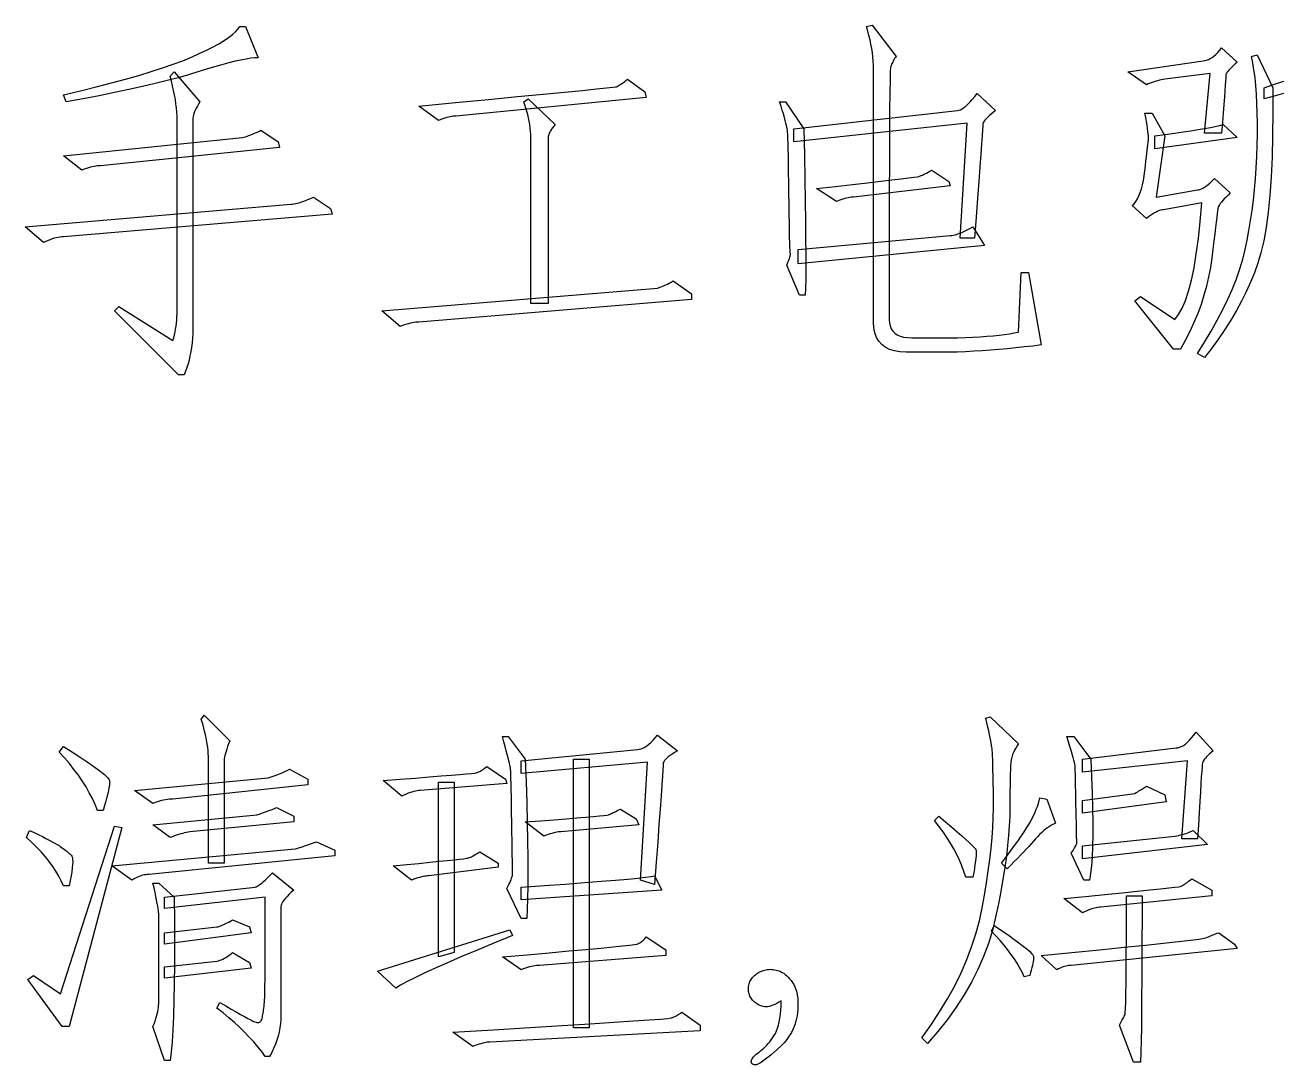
# Model space of a CAD drawing. Extents: x 0 to 420, y 0 to 297.
# Drawn here: x 42.51 to 58.03, y 50.83 to 63.68 of the extents above; entities that cross this region are included whole.
import ezdxf

# ---------------------------------------------------------------- set-up
doc = ezdxf.new("R2010")
doc.units = 0

msp = doc.modelspace()

# ---------------------------------------------------------------- linework, layer by layer
at = {"color": 7, "lineweight": 25}
for points in [[(44.565, 63.289), (44.663, 63.333), (44.752, 63.375), (44.833, 63.416), (44.905, 63.455), (44.969, 63.494), (45.025, 63.531), (45.072, 63.567), (45.111, 63.602), (45.141, 63.635), (45.163, 63.667), (45.233, 63.667), (45.391, 63.281), (45.349, 63.279), (45.3, 63.274), (45.243, 63.265), (45.179, 63.252), (45.108, 63.237), (45.03, 63.217), (44.944, 63.194), (44.851, 63.168), (44.751, 63.138), (44.644, 63.105), (44.528, 63.069), (44.402, 63.034), (44.265, 62.998), (44.118, 62.961), (43.961, 62.925), (43.793, 62.888), (43.615, 62.85), (43.426, 62.812), (43.227, 62.774), (43.018, 62.736), (42.983, 62.824), (43.192, 62.872), (43.389, 62.921), (43.576, 62.969), (43.751, 63.016), (43.915, 63.063), (44.067, 63.109), (44.209, 63.155), (44.339, 63.2), (44.458, 63.245)], [(53.284, 63.298), (53.274, 63.284), (53.264, 63.27), (53.255, 63.256), (53.247, 63.242), (53.24, 63.228), (53.233, 63.214), (53.227, 63.2), (53.222, 63.186), (53.217, 63.172), (53.214, 63.158), (53.21, 63.114), (53.207, 63.011), (53.205, 62.848), (53.202, 62.626), (53.2, 62.345), (53.199, 62.004), (53.198, 61.603), (53.197, 61.144), (53.196, 60.625), (53.196, 60.046), (53.199, 60.003), (53.207, 59.964), (53.221, 59.93), (53.241, 59.9), (53.266, 59.875), (53.297, 59.854), (53.334, 59.838), (53.376, 59.827), (53.424, 59.82), (53.477, 59.818), (54.04, 59.818), (54.139, 59.822), (54.233, 59.826), (54.322, 59.831), (54.405, 59.837), (54.484, 59.844), (54.557, 59.851), (54.624, 59.86), (54.687, 59.868), (54.744, 59.878), (54.796, 59.888), (54.831, 60.626), (54.919, 60.626), (55.077, 59.73), (54.972, 59.716), (54.867, 59.704), (54.762, 59.692), (54.658, 59.682), (54.554, 59.673), (54.45, 59.664), (54.347, 59.657), (54.244, 59.651), (54.142, 59.646), (54.04, 59.642), (53.407, 59.642), (53.33, 59.646), (53.261, 59.657), (53.201, 59.675), (53.148, 59.701), (53.104, 59.734), (53.067, 59.775), (53.039, 59.823), (53.019, 59.878), (53.007, 59.941), (53.003, 60.011), (53.003, 63.14), (53.002, 63.19), (52.999, 63.24), (52.995, 63.291), (52.989, 63.342), (52.981, 63.395), (52.971, 63.448), (52.96, 63.502), (52.946, 63.556), (52.931, 63.611), (52.915, 63.667), (52.985, 63.685)], [(57.503, 63.228), (57.476, 63.204), (57.452, 63.182), (57.431, 63.162), (57.413, 63.143), (57.397, 63.127), (57.384, 63.112), (57.375, 63.099), (57.368, 63.087), (57.363, 63.078), (57.362, 63.07), (57.361, 63.056), (57.36, 63.03), (57.357, 62.99), (57.354, 62.937), (57.349, 62.872), (57.343, 62.793), (57.336, 62.702), (57.328, 62.597), (57.319, 62.48), (57.309, 62.349), (57.098, 62.349), (57.169, 63.087), (56.606, 63.017), (56.585, 63.013), (56.563, 63.008), (56.541, 63.003), (56.519, 62.997), (56.496, 62.991), (56.473, 62.983), (56.45, 62.975), (56.426, 62.966), (56.402, 62.957), (56.378, 62.947), (56.149, 63.105), (57.081, 63.245), (57.102, 63.247), (57.124, 63.252), (57.146, 63.26), (57.168, 63.271), (57.191, 63.285), (57.214, 63.302), (57.237, 63.323), (57.261, 63.347), (57.285, 63.374), (57.309, 63.404)], [(57.098, 59.572), (57.01, 59.624), (57.099, 59.764), (57.18, 59.901), (57.255, 60.035), (57.324, 60.167), (57.386, 60.297), (57.442, 60.424), (57.491, 60.548), (57.534, 60.671), (57.57, 60.79), (57.599, 60.908), (57.625, 61.025), (57.647, 61.145), (57.668, 61.267), (57.686, 61.393), (57.703, 61.521), (57.716, 61.651), (57.728, 61.784), (57.737, 61.92), (57.744, 62.058), (57.749, 62.2), (57.751, 62.339), (57.752, 62.471), (57.75, 62.597), (57.746, 62.717), (57.74, 62.83), (57.732, 62.937), (57.722, 63.037), (57.709, 63.13), (57.695, 63.218), (57.678, 63.298), (57.749, 63.316), (57.942, 62.911), (57.943, 62.605), (57.94, 62.318), (57.933, 62.052), (57.921, 61.805), (57.905, 61.578), (57.884, 61.371), (57.859, 61.183), (57.83, 61.016), (57.796, 60.868), (57.757, 60.741), (57.715, 60.623), (57.666, 60.505), (57.613, 60.388), (57.555, 60.271), (57.492, 60.154), (57.423, 60.037), (57.35, 59.92), (57.271, 59.804), (57.187, 59.688)], [(44.337, 59.783), (44.347, 59.818), (44.356, 59.854), (44.363, 59.89), (44.37, 59.926), (44.376, 59.963), (44.381, 60), (44.385, 60.037), (44.387, 60.075), (44.389, 60.113), (44.389, 60.152), (44.389, 62.507), (44.388, 62.557), (44.386, 62.608), (44.381, 62.66), (44.375, 62.712), (44.367, 62.766), (44.358, 62.821), (44.346, 62.878), (44.333, 62.935), (44.318, 62.993), (44.301, 63.052), (44.354, 63.105), (44.671, 62.736), (44.654, 62.708), (44.639, 62.682), (44.626, 62.658), (44.614, 62.634), (44.605, 62.613), (44.597, 62.592), (44.591, 62.573), (44.586, 62.556), (44.584, 62.539), (44.583, 62.525), (44.583, 62.486), (44.583, 62.396), (44.583, 62.256), (44.583, 62.066), (44.583, 61.826), (44.583, 61.535), (44.583, 61.195), (44.583, 60.803), (44.583, 60.362), (44.583, 59.87), (44.578, 59.812), (44.573, 59.754), (44.566, 59.699), (44.557, 59.645), (44.548, 59.594), (44.536, 59.543), (44.524, 59.495), (44.51, 59.449), (44.494, 59.404), (44.477, 59.361), (44.407, 59.361), (43.616, 60.152), (43.669, 60.204)], [(47.378, 62.683), (47.832, 62.726), (48.24, 62.766), (48.601, 62.8), (48.915, 62.831), (49.182, 62.856), (49.402, 62.878), (49.575, 62.895), (49.701, 62.908), (49.78, 62.916), (49.812, 62.92), (49.822, 62.923), (49.832, 62.927), (49.844, 62.933), (49.857, 62.94), (49.871, 62.949), (49.887, 62.959), (49.904, 62.971), (49.922, 62.985), (49.941, 63), (49.962, 63.017), (50.173, 62.859), (50.19, 62.788), (47.835, 62.56), (47.82, 62.559), (47.804, 62.558), (47.786, 62.555), (47.767, 62.551), (47.747, 62.547), (47.725, 62.541), (47.702, 62.534), (47.677, 62.526), (47.651, 62.517), (47.624, 62.507)], [(48.766, 60.24), (48.766, 62.331), (48.762, 62.373), (48.757, 62.415), (48.751, 62.456), (48.744, 62.497), (48.736, 62.538), (48.726, 62.578), (48.716, 62.618), (48.704, 62.658), (48.692, 62.697), (48.678, 62.736), (48.731, 62.771), (49.065, 62.454), (49.048, 62.434), (49.033, 62.414), (49.02, 62.396), (49.009, 62.378), (48.999, 62.362), (48.991, 62.347), (48.985, 62.333), (48.981, 62.319), (48.978, 62.307), (48.977, 62.296), (48.977, 62.266), (48.977, 62.197), (48.977, 62.089), (48.977, 61.942), (48.977, 61.756), (48.977, 61.53), (48.977, 61.266), (48.977, 60.963), (48.977, 60.621), (48.977, 60.24)], [(52.141, 62.402), (52.148, 62.077), (52.153, 61.779), (52.158, 61.508), (52.161, 61.263), (52.163, 61.044), (52.164, 60.851), (52.165, 60.685), (52.164, 60.545), (52.162, 60.432), (52.159, 60.345), (52.089, 60.345), (51.93, 60.714), (51.94, 60.738), (51.949, 60.76), (51.956, 60.779), (51.963, 60.797), (51.968, 60.813), (51.971, 60.827), (51.974, 60.839), (51.975, 60.849), (51.975, 60.857), (51.974, 60.864), (51.973, 60.876), (51.971, 60.902), (51.969, 60.941), (51.967, 60.994), (51.965, 61.061), (51.964, 61.142), (51.962, 61.236), (51.96, 61.345), (51.958, 61.466), (51.957, 61.602), (51.955, 61.738), (51.953, 61.861), (51.951, 61.971), (51.95, 62.069), (51.948, 62.153), (51.946, 62.225), (51.944, 62.284), (51.943, 62.33), (51.941, 62.364), (51.939, 62.384), (51.937, 62.4), (51.932, 62.421), (51.927, 62.445), (51.919, 62.474), (51.911, 62.507), (51.9, 62.544), (51.888, 62.586), (51.874, 62.632), (51.859, 62.682), (51.842, 62.736), (51.913, 62.736)], [(54.514, 62.63), (54.484, 62.606), (54.457, 62.584), (54.434, 62.563), (54.413, 62.544), (54.396, 62.527), (54.381, 62.511), (54.37, 62.497), (54.362, 62.484), (54.358, 62.473), (54.356, 62.463), (54.355, 62.441), (54.352, 62.393), (54.347, 62.317), (54.339, 62.216), (54.33, 62.087), (54.318, 61.933), (54.304, 61.751), (54.289, 61.543), (54.271, 61.309), (54.251, 61.048), (54.075, 61.048), (54.163, 62.472), (52.018, 62.243), (52.018, 62.402), (54.04, 62.63), (54.058, 62.632), (54.078, 62.639), (54.099, 62.649), (54.121, 62.664), (54.145, 62.683), (54.17, 62.706), (54.197, 62.734), (54.225, 62.765), (54.255, 62.801), (54.286, 62.841)], [(56.378, 61.294), (56.202, 61.452), (56.226, 61.476), (56.248, 61.503), (56.268, 61.536), (56.286, 61.572), (56.303, 61.613), (56.318, 61.658), (56.331, 61.708), (56.342, 61.762), (56.352, 61.82), (56.36, 61.883), (56.367, 61.945), (56.373, 62.002), (56.379, 62.054), (56.384, 62.1), (56.389, 62.14), (56.393, 62.175), (56.396, 62.205), (56.399, 62.229), (56.402, 62.248), (56.404, 62.261), (56.405, 62.274), (56.405, 62.291), (56.404, 62.313), (56.401, 62.34), (56.397, 62.371), (56.392, 62.407), (56.386, 62.447), (56.379, 62.492), (56.37, 62.541), (56.36, 62.595), (56.448, 62.595), (56.606, 62.314), (56.501, 61.558), (57.01, 61.646), (57.025, 61.647), (57.041, 61.651), (57.059, 61.658), (57.078, 61.668), (57.098, 61.681), (57.12, 61.696), (57.143, 61.715), (57.168, 61.736), (57.194, 61.76), (57.221, 61.786), (57.415, 61.611), (57.388, 61.583), (57.364, 61.558), (57.342, 61.535), (57.323, 61.514), (57.307, 61.494), (57.293, 61.477), (57.282, 61.461), (57.274, 61.448), (57.268, 61.436), (57.265, 61.426), (57.263, 61.412), (57.259, 61.387), (57.254, 61.351), (57.248, 61.305), (57.241, 61.248), (57.233, 61.18), (57.223, 61.102), (57.212, 61.013), (57.2, 60.913), (57.186, 60.802), (57.17, 60.686), (57.148, 60.571), (57.122, 60.457), (57.091, 60.344), (57.054, 60.231), (57.013, 60.119), (56.967, 60.007), (56.916, 59.896), (56.86, 59.786), (56.799, 59.677), (56.712, 59.677), (56.237, 60.275), (56.307, 60.327), (56.729, 60.046), (56.777, 60.105), (56.821, 60.183), (56.863, 60.279), (56.901, 60.395), (56.936, 60.53), (56.968, 60.683), (56.996, 60.856), (57.022, 61.047), (57.044, 61.258), (57.063, 61.488), (56.589, 61.4), (56.574, 61.399), (56.558, 61.395), (56.54, 61.39), (56.521, 61.383), (56.501, 61.373), (56.479, 61.362), (56.456, 61.348), (56.431, 61.332), (56.405, 61.314)], [(56.483, 62.314), (56.609, 62.331), (56.725, 62.348), (56.832, 62.363), (56.93, 62.378), (57.019, 62.393), (57.099, 62.407), (57.17, 62.42), (57.231, 62.432), (57.284, 62.444), (57.327, 62.454), (57.503, 62.296), (56.483, 62.156)], [(45.637, 62.243), (45.655, 62.173), (43.44, 61.945), (43.422, 61.944), (43.403, 61.943), (43.383, 61.94), (43.361, 61.936), (43.339, 61.931), (43.316, 61.926), (43.291, 61.919), (43.266, 61.911), (43.239, 61.902), (43.212, 61.892), (42.983, 62.068), (45.198, 62.296), (45.216, 62.3), (45.235, 62.305), (45.255, 62.311), (45.277, 62.319), (45.299, 62.327), (45.322, 62.336), (45.347, 62.347), (45.372, 62.358), (45.399, 62.371), (45.426, 62.384)], [(53.934, 61.751), (53.952, 61.699), (52.757, 61.558), (52.742, 61.557), (52.726, 61.556), (52.708, 61.553), (52.689, 61.549), (52.669, 61.545), (52.647, 61.539), (52.624, 61.532), (52.599, 61.524), (52.573, 61.515), (52.546, 61.505), (52.299, 61.663), (52.534, 61.69), (52.744, 61.714), (52.93, 61.736), (53.093, 61.755), (53.231, 61.771), (53.346, 61.785), (53.436, 61.796), (53.503, 61.804), (53.546, 61.81), (53.565, 61.813), (53.573, 61.815), (53.583, 61.819), (53.594, 61.824), (53.607, 61.83), (53.622, 61.837), (53.639, 61.845), (53.657, 61.855), (53.678, 61.866), (53.7, 61.878), (53.723, 61.892)], [(42.508, 61.189), (45.796, 61.47), (45.814, 61.471), (45.835, 61.474), (45.858, 61.478), (45.883, 61.484), (45.91, 61.492), (45.939, 61.502), (45.97, 61.513), (46.004, 61.526), (46.039, 61.541), (46.077, 61.558), (46.288, 61.417), (46.305, 61.347), (42.983, 61.066), (42.962, 61.065), (42.939, 61.063), (42.917, 61.059), (42.893, 61.054), (42.869, 61.048), (42.844, 61.04), (42.818, 61.031), (42.792, 61.021), (42.765, 61.009), (42.737, 60.995)], [(52.071, 60.908), (53.952, 61.083), (53.97, 61.084), (53.991, 61.088), (54.014, 61.093), (54.039, 61.1), (54.066, 61.11), (54.095, 61.121), (54.127, 61.135), (54.16, 61.151), (54.195, 61.169), (54.233, 61.189), (54.374, 60.96), (52.071, 60.732)], [(50.753, 60.292), (47.378, 60.011), (47.359, 60.011), (47.34, 60.009), (47.32, 60.006), (47.299, 60.003), (47.277, 59.998), (47.253, 59.992), (47.229, 59.985), (47.203, 59.977), (47.177, 59.968), (47.149, 59.958), (46.921, 60.152), (50.331, 60.433), (50.345, 60.437), (50.361, 60.442), (50.378, 60.448), (50.395, 60.455), (50.414, 60.464), (50.434, 60.473), (50.455, 60.483), (50.477, 60.495), (50.5, 60.507), (50.524, 60.521), (50.753, 60.363)], [(44.969, 53.322), (44.776, 53.322), (44.776, 54.64), (44.775, 54.676), (44.773, 54.714), (44.768, 54.755), (44.762, 54.797), (44.754, 54.842), (44.744, 54.889), (44.733, 54.938), (44.72, 54.989), (44.705, 55.042), (44.688, 55.097), (44.723, 55.15), (45.04, 54.833), (45.026, 54.796), (45.014, 54.762), (45.004, 54.73), (44.995, 54.701), (44.987, 54.675), (44.981, 54.652), (44.976, 54.632), (44.972, 54.614), (44.97, 54.599), (44.969, 54.587), (44.969, 54.565), (44.969, 54.52), (44.969, 54.451), (44.969, 54.359), (44.969, 54.244), (44.969, 54.106), (44.969, 53.945), (44.969, 53.76), (44.969, 53.553)], [(54.347, 52.768), (54.376, 52.925), (54.401, 53.078), (54.423, 53.225), (54.442, 53.367), (54.457, 53.504), (54.47, 53.636), (54.479, 53.763), (54.485, 53.884), (54.488, 54.001), (54.488, 54.113), (54.486, 54.217), (54.484, 54.312), (54.483, 54.398), (54.481, 54.474), (54.479, 54.541), (54.477, 54.599), (54.476, 54.647), (54.474, 54.686), (54.472, 54.716), (54.47, 54.737), (54.468, 54.755), (54.464, 54.777), (54.46, 54.804), (54.453, 54.835), (54.446, 54.871), (54.438, 54.911), (54.428, 54.955), (54.417, 55.004), (54.405, 55.057), (54.391, 55.115), (54.444, 55.132), (54.796, 54.798), (54.782, 54.777), (54.77, 54.757), (54.758, 54.737), (54.748, 54.718), (54.738, 54.699), (54.73, 54.681), (54.723, 54.663), (54.717, 54.646), (54.712, 54.63), (54.708, 54.614), (54.704, 54.593), (54.701, 54.564), (54.699, 54.526), (54.696, 54.479), (54.694, 54.422), (54.693, 54.357), (54.692, 54.283), (54.691, 54.2), (54.69, 54.108), (54.69, 54.007), (54.688, 53.899), (54.683, 53.784), (54.674, 53.664), (54.662, 53.537), (54.646, 53.405), (54.627, 53.267), (54.604, 53.122), (54.578, 52.972), (54.548, 52.816), (54.514, 52.654), (54.474, 52.489), (54.424, 52.327), (54.365, 52.166), (54.295, 52.007), (54.215, 51.849), (54.126, 51.694), (54.027, 51.54), (53.918, 51.388), (53.799, 51.238), (53.671, 51.089), (53.6, 51.159), (53.715, 51.321), (53.821, 51.483), (53.919, 51.644), (54.007, 51.805), (54.086, 51.966), (54.156, 52.127), (54.217, 52.287), (54.27, 52.448), (54.313, 52.608)], [(48.485, 54.886), (48.696, 54.605), (48.706, 54.326), (48.714, 54.065), (48.72, 53.822), (48.724, 53.598), (48.727, 53.392), (48.728, 53.204), (48.727, 53.035), (48.724, 52.884), (48.72, 52.751), (48.714, 52.636), (48.643, 52.636), (48.467, 53.005), (48.481, 53.032), (48.493, 53.057), (48.503, 53.079), (48.512, 53.099), (48.52, 53.117), (48.527, 53.133), (48.531, 53.146), (48.535, 53.157), (48.537, 53.166), (48.538, 53.172), (48.538, 53.183), (48.537, 53.207), (48.537, 53.242), (48.536, 53.289), (48.536, 53.348), (48.535, 53.419), (48.533, 53.502), (48.532, 53.597), (48.531, 53.704), (48.529, 53.823), (48.527, 53.942), (48.525, 54.049), (48.524, 54.146), (48.522, 54.23), (48.52, 54.304), (48.518, 54.366), (48.517, 54.416), (48.515, 54.455), (48.513, 54.483), (48.511, 54.499), (48.509, 54.513), (48.505, 54.532), (48.499, 54.556), (48.492, 54.587), (48.483, 54.622), (48.472, 54.664), (48.46, 54.711), (48.447, 54.764), (48.431, 54.822), (48.415, 54.886)], [(50.577, 54.71), (50.543, 54.69), (50.514, 54.67), (50.487, 54.652), (50.464, 54.634), (50.445, 54.618), (50.429, 54.603), (50.417, 54.588), (50.408, 54.575), (50.403, 54.563), (50.401, 54.552), (50.4, 54.528), (50.397, 54.475), (50.392, 54.395), (50.384, 54.288), (50.375, 54.152), (50.363, 53.989), (50.349, 53.798), (50.334, 53.579), (50.316, 53.332), (50.296, 53.058), (50.12, 53.111), (50.208, 54.57), (48.643, 54.429), (48.643, 54.587), (50.085, 54.728), (50.106, 54.73), (50.128, 54.735), (50.151, 54.744), (50.175, 54.756), (50.199, 54.772), (50.224, 54.791), (50.25, 54.814), (50.276, 54.84), (50.303, 54.87), (50.331, 54.904)], [(55.499, 54.517), (55.498, 54.527), (55.494, 54.543), (55.489, 54.565), (55.482, 54.593), (55.472, 54.627), (55.461, 54.667), (55.447, 54.713), (55.431, 54.764), (55.413, 54.822), (55.393, 54.886), (55.481, 54.886), (55.692, 54.605), (55.701, 54.387), (55.708, 54.185), (55.713, 53.998), (55.715, 53.826), (55.714, 53.669), (55.711, 53.527), (55.706, 53.4), (55.698, 53.289), (55.687, 53.192), (55.674, 53.111), (55.604, 53.111), (55.446, 53.445), (55.459, 53.462), (55.471, 53.478), (55.482, 53.493), (55.491, 53.508), (55.499, 53.522), (55.505, 53.534), (55.51, 53.546), (55.513, 53.557), (55.516, 53.567), (55.516, 53.576), (55.516, 53.589), (55.516, 53.61), (55.515, 53.638), (55.515, 53.674), (55.514, 53.717), (55.513, 53.768), (55.512, 53.827), (55.511, 53.894), (55.509, 53.969), (55.507, 54.051), (55.506, 54.133), (55.504, 54.208), (55.503, 54.274), (55.502, 54.332), (55.501, 54.383), (55.5, 54.425), (55.499, 54.46), (55.499, 54.487), (55.499, 54.506)], [(55.587, 54.605), (56.747, 54.745), (56.768, 54.747), (56.79, 54.753), (56.813, 54.763), (56.837, 54.776), (56.861, 54.794), (56.886, 54.815), (56.912, 54.84), (56.938, 54.869), (56.965, 54.902), (56.993, 54.939), (57.204, 54.71), (57.18, 54.69), (57.159, 54.671), (57.14, 54.653), (57.124, 54.636), (57.109, 54.62), (57.097, 54.606), (57.087, 54.593), (57.08, 54.581), (57.075, 54.57), (57.072, 54.561), (57.07, 54.544), (57.067, 54.509), (57.063, 54.458), (57.058, 54.389), (57.052, 54.304), (57.046, 54.201), (57.038, 54.082), (57.03, 53.945), (57.021, 53.791), (57.01, 53.62), (56.817, 53.62), (56.887, 54.587), (55.587, 54.447)], [(43.431, 54.464), (43.453, 54.447), (43.473, 54.431), (43.49, 54.415), (43.506, 54.401), (43.519, 54.387), (43.53, 54.375), (43.54, 54.363), (43.547, 54.352), (43.552, 54.342), (43.554, 54.332), (43.555, 54.321), (43.554, 54.304), (43.551, 54.281), (43.546, 54.254), (43.539, 54.22), (43.53, 54.182), (43.519, 54.137), (43.507, 54.088), (43.492, 54.033), (43.475, 53.972), (43.405, 53.972), (43.375, 54.046), (43.341, 54.119), (43.303, 54.192), (43.262, 54.264), (43.216, 54.337), (43.167, 54.409), (43.113, 54.48), (43.056, 54.551), (42.995, 54.622), (42.93, 54.693), (42.983, 54.763), (43.048, 54.722), (43.108, 54.684), (43.164, 54.648), (43.215, 54.614), (43.262, 54.583), (43.305, 54.554), (43.343, 54.528), (43.377, 54.504), (43.406, 54.483)], [(46.007, 54.359), (46.007, 54.288), (44.337, 54.113), (44.315, 54.112), (44.293, 54.11), (44.27, 54.108), (44.247, 54.104), (44.222, 54.099), (44.197, 54.094), (44.172, 54.087), (44.145, 54.079), (44.118, 54.07), (44.09, 54.06), (43.862, 54.218), (45.514, 54.376), (45.539, 54.384), (45.564, 54.392), (45.59, 54.401), (45.616, 54.41), (45.642, 54.42), (45.668, 54.431), (45.695, 54.443), (45.722, 54.455), (45.75, 54.468), (45.778, 54.482)], [(46.938, 54.341), (47.149, 54.358), (47.339, 54.373), (47.507, 54.387), (47.654, 54.399), (47.78, 54.409), (47.884, 54.418), (47.967, 54.425), (48.029, 54.431), (48.07, 54.435), (48.09, 54.438), (48.099, 54.44), (48.109, 54.444), (48.12, 54.449), (48.132, 54.455), (48.144, 54.462), (48.158, 54.47), (48.173, 54.48), (48.188, 54.491), (48.204, 54.503), (48.221, 54.517), (48.45, 54.359), (48.467, 54.306), (47.395, 54.218), (47.377, 54.217), (47.358, 54.215), (47.338, 54.212), (47.316, 54.207), (47.294, 54.2), (47.271, 54.193), (47.246, 54.184), (47.221, 54.173), (47.194, 54.161), (47.167, 54.148)], [(49.294, 54.605), (49.487, 54.605), (49.487, 51.283), (49.294, 51.283)], [(47.624, 52.161), (47.624, 54.324), (47.817, 54.324), (47.817, 52.214)], [(55.587, 54.095), (56.237, 54.183), (56.254, 54.193), (56.271, 54.203), (56.287, 54.213), (56.302, 54.222), (56.316, 54.231), (56.33, 54.24), (56.343, 54.248), (56.355, 54.256), (56.367, 54.264), (56.378, 54.271), (56.606, 54.165), (56.624, 54.077), (55.587, 53.937)], [(54.901, 53.761), (54.925, 53.8), (54.947, 53.838), (54.967, 53.875), (54.985, 53.913), (55.002, 53.95), (55.017, 53.987), (55.03, 54.023), (55.042, 54.059), (55.051, 54.095), (55.059, 54.13), (55.147, 54.113), (55.253, 53.814), (55.228, 53.802), (55.203, 53.789), (55.179, 53.774), (55.154, 53.758), (55.13, 53.739), (55.105, 53.719), (55.08, 53.697), (55.056, 53.673), (55.031, 53.648), (55.007, 53.62), (54.981, 53.591), (54.953, 53.561), (54.923, 53.528), (54.891, 53.494), (54.857, 53.458), (54.821, 53.42), (54.783, 53.38), (54.742, 53.339), (54.7, 53.296), (54.655, 53.251), (54.585, 53.322), (54.623, 53.37), (54.659, 53.418), (54.694, 53.464), (54.728, 53.51), (54.76, 53.554), (54.791, 53.598), (54.821, 53.64), (54.849, 53.682), (54.876, 53.722)], [(44.09, 53.796), (45.374, 53.919), (45.389, 53.923), (45.406, 53.928), (45.425, 53.935), (45.447, 53.942), (45.47, 53.95), (45.496, 53.959), (45.524, 53.97), (45.554, 53.981), (45.586, 53.994), (45.62, 54.007), (45.831, 53.902), (45.831, 53.831), (44.548, 53.708), (44.526, 53.704), (44.504, 53.7), (44.481, 53.695), (44.458, 53.689), (44.433, 53.682), (44.408, 53.675), (44.383, 53.666), (44.356, 53.658), (44.329, 53.648), (44.301, 53.638)], [(49.135, 53.708), (49.121, 53.708), (49.104, 53.706), (49.087, 53.704), (49.068, 53.7), (49.048, 53.695), (49.026, 53.689), (49.003, 53.682), (48.978, 53.675), (48.952, 53.666), (48.924, 53.656), (48.696, 53.831), (48.883, 53.845), (49.052, 53.857), (49.202, 53.869), (49.333, 53.879), (49.445, 53.888), (49.539, 53.897), (49.613, 53.904), (49.669, 53.91), (49.706, 53.915), (49.724, 53.919), (49.734, 53.923), (49.744, 53.928), (49.756, 53.933), (49.769, 53.939), (49.784, 53.946), (49.799, 53.953), (49.816, 53.961), (49.834, 53.97), (49.853, 53.979), (49.874, 53.99), (50.067, 53.867), (50.102, 53.796)], [(53.811, 53.902), (53.895, 53.831), (53.97, 53.767), (54.037, 53.709), (54.095, 53.658), (54.145, 53.614), (54.187, 53.576), (54.22, 53.544), (54.244, 53.519), (54.26, 53.501), (54.268, 53.489), (54.271, 53.477), (54.272, 53.461), (54.272, 53.439), (54.271, 53.413), (54.268, 53.381), (54.264, 53.344), (54.258, 53.302), (54.251, 53.255), (54.243, 53.203), (54.233, 53.146), (54.145, 53.146), (54.122, 53.216), (54.096, 53.286), (54.066, 53.357), (54.033, 53.427), (53.996, 53.497), (53.955, 53.568), (53.911, 53.638), (53.864, 53.708), (53.813, 53.779), (53.758, 53.849)], [(42.983, 53.04), (42.956, 53.1), (42.925, 53.16), (42.89, 53.22), (42.851, 53.279), (42.807, 53.339), (42.759, 53.399), (42.707, 53.459), (42.651, 53.518), (42.591, 53.578), (42.526, 53.638), (42.561, 53.726), (42.619, 53.699), (42.672, 53.673), (42.722, 53.649), (42.767, 53.626), (42.807, 53.605), (42.844, 53.586), (42.876, 53.568), (42.904, 53.552), (42.928, 53.537), (42.948, 53.524), (42.965, 53.512), (42.981, 53.5), (42.997, 53.488), (43.011, 53.477), (43.025, 53.467), (43.038, 53.456), (43.049, 53.446), (43.06, 53.437), (43.071, 53.427), (43.08, 53.418), (43.087, 53.407), (43.093, 53.389), (43.096, 53.366), (43.097, 53.337), (43.095, 53.302), (43.091, 53.261), (43.085, 53.215), (43.077, 53.162), (43.066, 53.104), (43.053, 53.04)], [(43.053, 51.3), (42.965, 51.3), (42.544, 51.88), (42.614, 51.933), (42.948, 51.704), (43.616, 53.779), (43.704, 53.761)], [(55.587, 53.533), (56.729, 53.656), (56.754, 53.659), (56.778, 53.664), (56.801, 53.669), (56.825, 53.675), (56.848, 53.682), (56.87, 53.689), (56.893, 53.697), (56.915, 53.706), (56.936, 53.716), (56.958, 53.726), (57.133, 53.55), (55.587, 53.374)], [(46.34, 53.48), (46.34, 53.409), (44.038, 53.181), (44.02, 53.18), (44.001, 53.178), (43.982, 53.175), (43.962, 53.17), (43.941, 53.163), (43.92, 53.156), (43.897, 53.147), (43.875, 53.136), (43.851, 53.124), (43.827, 53.111), (43.581, 53.286), (45.848, 53.497), (45.864, 53.501), (45.881, 53.507), (45.902, 53.513), (45.924, 53.52), (45.949, 53.528), (45.977, 53.537), (46.007, 53.548), (46.04, 53.559), (46.075, 53.572), (46.112, 53.585)], [(48.362, 53.269), (47.501, 53.163), (47.486, 53.163), (47.47, 53.161), (47.452, 53.159), (47.433, 53.155), (47.413, 53.15), (47.391, 53.144), (47.368, 53.138), (47.343, 53.13), (47.317, 53.121), (47.29, 53.111), (47.061, 53.286), (47.229, 53.303), (47.379, 53.318), (47.513, 53.332), (47.631, 53.344), (47.731, 53.355), (47.815, 53.363), (47.883, 53.371), (47.933, 53.376), (47.967, 53.381), (47.984, 53.383), (47.993, 53.385), (48.004, 53.389), (48.016, 53.394), (48.029, 53.4), (48.043, 53.407), (48.059, 53.416), (48.076, 53.426), (48.094, 53.437), (48.113, 53.449), (48.133, 53.462), (48.362, 53.322)], [(45.479, 50.931), (45.435, 50.991), (45.388, 51.05), (45.337, 51.11), (45.282, 51.17), (45.224, 51.23), (45.163, 51.29), (45.098, 51.349), (45.029, 51.409), (44.957, 51.469), (44.882, 51.529), (44.917, 51.599), (44.991, 51.555), (45.058, 51.516), (45.119, 51.481), (45.174, 51.45), (45.222, 51.423), (45.264, 51.401), (45.299, 51.382), (45.327, 51.368), (45.349, 51.358), (45.365, 51.353), (45.377, 51.35), (45.388, 51.35), (45.398, 51.351), (45.407, 51.354), (45.415, 51.359), (45.423, 51.367), (45.43, 51.376), (45.435, 51.387), (45.44, 51.4), (45.444, 51.414), (45.447, 51.431), (45.451, 51.448), (45.454, 51.467), (45.457, 51.486), (45.459, 51.507), (45.462, 51.528), (45.464, 51.551), (45.467, 51.575), (45.469, 51.599), (45.47, 51.625), (45.472, 51.662), (45.474, 51.718), (45.475, 51.795), (45.476, 51.892), (45.477, 52.01), (45.478, 52.147), (45.478, 52.305), (45.479, 52.483), (45.479, 52.681), (45.479, 52.9), (44.231, 52.759), (44.231, 52.9), (45.356, 53.023), (45.368, 53.028), (45.381, 53.035), (45.397, 53.046), (45.415, 53.059), (45.435, 53.075), (45.457, 53.094), (45.482, 53.116), (45.508, 53.141), (45.536, 53.168), (45.567, 53.199), (45.831, 52.988), (45.801, 52.96), (45.774, 52.935), (45.75, 52.91), (45.729, 52.888), (45.712, 52.867), (45.698, 52.847), (45.687, 52.829), (45.679, 52.813), (45.674, 52.799), (45.673, 52.785), (45.673, 52.769), (45.673, 52.743), (45.673, 52.708), (45.673, 52.665), (45.673, 52.612), (45.673, 52.55), (45.673, 52.48), (45.673, 52.4), (45.673, 52.312), (45.673, 52.214), (45.673, 52.115), (45.673, 52.02), (45.673, 51.93), (45.673, 51.846), (45.673, 51.766), (45.673, 51.691), (45.673, 51.621), (45.673, 51.556), (45.673, 51.496), (45.673, 51.441), (45.671, 51.388), (45.667, 51.336), (45.66, 51.284), (45.65, 51.233), (45.637, 51.181), (45.622, 51.131), (45.604, 51.08), (45.583, 51.03), (45.559, 50.98), (45.532, 50.931)], [(50.296, 53.163), (50.383, 52.988), (48.643, 52.865), (48.643, 53.023), (48.932, 53.043), (49.193, 53.062), (49.427, 53.08), (49.633, 53.096), (49.812, 53.111), (49.964, 53.124), (50.088, 53.136), (50.184, 53.147), (50.254, 53.156)], [(57.186, 52.917), (55.815, 52.777), (55.797, 52.776), (55.778, 52.774), (55.758, 52.77), (55.736, 52.765), (55.714, 52.759), (55.691, 52.751), (55.666, 52.742), (55.641, 52.732), (55.614, 52.72), (55.587, 52.706), (55.358, 52.882), (55.626, 52.909), (55.866, 52.933), (56.078, 52.955), (56.264, 52.974), (56.422, 52.99), (56.552, 53.003), (56.655, 53.014), (56.731, 53.023), (56.779, 53.028), (56.799, 53.032), (56.807, 53.034), (56.816, 53.038), (56.827, 53.044), (56.839, 53.051), (56.852, 53.06), (56.867, 53.071), (56.883, 53.083), (56.901, 53.096), (56.92, 53.111), (56.94, 53.128), (57.186, 52.988)], [(44.231, 50.878), (44.09, 51.3), (44.104, 51.335), (44.116, 51.368), (44.126, 51.399), (44.135, 51.429), (44.143, 51.458), (44.15, 51.486), (44.154, 51.512), (44.158, 51.536), (44.16, 51.56), (44.161, 51.581), (44.161, 51.606), (44.161, 51.638), (44.161, 51.678), (44.161, 51.725), (44.161, 51.779), (44.161, 51.841), (44.161, 51.91), (44.161, 51.986), (44.161, 52.07), (44.161, 52.161), (44.161, 52.252), (44.161, 52.335), (44.161, 52.409), (44.161, 52.475), (44.161, 52.533), (44.161, 52.582), (44.161, 52.623), (44.161, 52.656), (44.161, 52.681), (44.161, 52.698), (44.16, 52.712), (44.158, 52.732), (44.154, 52.757), (44.15, 52.788), (44.143, 52.823), (44.135, 52.863), (44.126, 52.909), (44.116, 52.959), (44.104, 53.015), (44.09, 53.075), (44.161, 53.075), (44.354, 52.9), (44.357, 52.601), (44.358, 52.324), (44.357, 52.068), (44.354, 51.834), (44.35, 51.621), (44.344, 51.429), (44.336, 51.259), (44.326, 51.111), (44.315, 50.984), (44.301, 50.878)], [(56.325, 52.917), (56.325, 52.631), (56.324, 52.363), (56.323, 52.112), (56.322, 51.879), (56.32, 51.665), (56.319, 51.468), (56.316, 51.289), (56.314, 51.129), (56.311, 50.986), (56.307, 50.861), (56.219, 50.861), (56.044, 51.318), (56.054, 51.335), (56.063, 51.351), (56.072, 51.366), (56.08, 51.381), (56.088, 51.395), (56.094, 51.407), (56.1, 51.419), (56.105, 51.43), (56.11, 51.44), (56.114, 51.45), (56.117, 51.472), (56.12, 51.522), (56.123, 51.6), (56.125, 51.705), (56.127, 51.838), (56.129, 51.999), (56.13, 52.187), (56.131, 52.403), (56.131, 52.646), (56.132, 52.917)], [(45.286, 52.531), (45.303, 52.46), (44.231, 52.32), (44.231, 52.46), (44.882, 52.531), (44.896, 52.535), (44.912, 52.54), (44.928, 52.546), (44.946, 52.553), (44.965, 52.561), (44.985, 52.571), (45.006, 52.581), (45.028, 52.592), (45.051, 52.605), (45.075, 52.618)], [(48.538, 52.425), (48.305, 52.33), (48.092, 52.242), (47.899, 52.16), (47.725, 52.085), (47.571, 52.016), (47.437, 51.955), (47.322, 51.9), (47.227, 51.851), (47.152, 51.81), (47.096, 51.775), (46.868, 51.986), (48.503, 52.495)], [(54.497, 52.548), (54.587, 52.487), (54.668, 52.432), (54.74, 52.381), (54.802, 52.336), (54.855, 52.295), (54.899, 52.26), (54.933, 52.23), (54.958, 52.205), (54.974, 52.185), (54.98, 52.17), (54.981, 52.157), (54.981, 52.141), (54.98, 52.123), (54.977, 52.103), (54.974, 52.08), (54.969, 52.055), (54.962, 52.028), (54.955, 51.999), (54.946, 51.967), (54.936, 51.933), (54.866, 51.915), (54.84, 51.972), (54.81, 52.028), (54.778, 52.084), (54.742, 52.14), (54.703, 52.197), (54.661, 52.253), (54.616, 52.309), (54.568, 52.365), (54.516, 52.422), (54.462, 52.478)], [(50.076, 52.32), (50.088, 52.324), (50.1, 52.329), (50.112, 52.335), (50.124, 52.342), (50.135, 52.35), (50.147, 52.36), (50.158, 52.37), (50.169, 52.382), (50.179, 52.394), (50.19, 52.408), (50.436, 52.249), (50.436, 52.179), (48.872, 52.056), (48.854, 52.055), (48.834, 52.054), (48.814, 52.051), (48.793, 52.048), (48.771, 52.043), (48.747, 52.037), (48.723, 52.03), (48.697, 52.022), (48.671, 52.013), (48.643, 52.003), (48.415, 52.161), (48.719, 52.188), (48.993, 52.213), (49.236, 52.235), (49.448, 52.254), (49.63, 52.271), (49.781, 52.286), (49.9, 52.298), (49.99, 52.308), (50.048, 52.315)], [(55.077, 52.179), (55.458, 52.216), (55.8, 52.25), (56.103, 52.28), (56.366, 52.307), (56.591, 52.331), (56.776, 52.351), (56.922, 52.368), (57.029, 52.382), (57.096, 52.392), (57.125, 52.399), (57.134, 52.404), (57.145, 52.41), (57.157, 52.415), (57.17, 52.421), (57.184, 52.427), (57.2, 52.434), (57.216, 52.44), (57.234, 52.447), (57.254, 52.453), (57.274, 52.46), (57.467, 52.32), (57.503, 52.267), (55.446, 52.056), (55.432, 52.055), (55.416, 52.054), (55.401, 52.051), (55.384, 52.048), (55.367, 52.043), (55.349, 52.037), (55.33, 52.03), (55.311, 52.022), (55.291, 52.013), (55.27, 52.003)], [(45.286, 52.091), (45.303, 52.021), (44.231, 51.898), (44.231, 52.038), (44.882, 52.109), (44.899, 52.113), (44.917, 52.119), (44.936, 52.126), (44.955, 52.134), (44.974, 52.144), (44.993, 52.155), (45.013, 52.168), (45.033, 52.182), (45.054, 52.197), (45.075, 52.214)], [(51.86, 51.617), (51.833, 51.6), (51.806, 51.586), (51.781, 51.573), (51.757, 51.563), (51.735, 51.555), (51.713, 51.549), (51.693, 51.545), (51.674, 51.543), (51.657, 51.544), (51.64, 51.546), (51.625, 51.55), (51.61, 51.555), (51.595, 51.561), (51.581, 51.567), (51.568, 51.575), (51.555, 51.583), (51.542, 51.592), (51.531, 51.602), (51.519, 51.613), (51.508, 51.625), (51.498, 51.638), (51.489, 51.651), (51.482, 51.664), (51.475, 51.677), (51.469, 51.691), (51.464, 51.705), (51.46, 51.72), (51.458, 51.735), (51.456, 51.75), (51.456, 51.766), (51.456, 51.782), (51.458, 51.797), (51.46, 51.812), (51.464, 51.826), (51.469, 51.841), (51.475, 51.855), (51.482, 51.868), (51.489, 51.881), (51.498, 51.894), (51.508, 51.907), (51.519, 51.918), (51.531, 51.93), (51.542, 51.94), (51.555, 51.95), (51.568, 51.959), (51.581, 51.968), (51.595, 51.975), (51.61, 51.982), (51.625, 51.989), (51.64, 51.994), (51.656, 51.999), (51.673, 52.003), (51.689, 52.006), (51.706, 52.007), (51.724, 52.008), (51.742, 52.007), (51.76, 52.006), (51.778, 52.003), (51.797, 51.999), (51.816, 51.994), (51.835, 51.988), (51.854, 51.98), (51.873, 51.97), (51.892, 51.958), (51.911, 51.944), (51.929, 51.928), (51.947, 51.91), (51.965, 51.89), (51.983, 51.869), (52.001, 51.845), (52.017, 51.819), (52.031, 51.791), (52.043, 51.759), (52.053, 51.725), (52.06, 51.689), (52.065, 51.65), (52.068, 51.608), (52.068, 51.564), (52.066, 51.517), (52.062, 51.467), (52.055, 51.417), (52.044, 51.368), (52.029, 51.32), (52.01, 51.273), (51.987, 51.228), (51.961, 51.183), (51.931, 51.14), (51.896, 51.099), (51.858, 51.058), (51.816, 51.019), (51.774, 50.982), (51.735, 50.949), (51.699, 50.92), (51.667, 50.895), (51.638, 50.874), (51.613, 50.856), (51.59, 50.843), (51.571, 50.833), (51.556, 50.827), (51.544, 50.825), (51.534, 50.826), (51.525, 50.827), (51.517, 50.829), (51.51, 50.833), (51.504, 50.836), (51.499, 50.841), (51.496, 50.847), (51.493, 50.854), (51.491, 50.861), (51.491, 50.869), (51.492, 50.878), (51.495, 50.888), (51.5, 50.898), (51.506, 50.909), (51.515, 50.92), (51.526, 50.932), (51.538, 50.944), (51.553, 50.957), (51.569, 50.97), (51.588, 50.984), (51.607, 50.998), (51.626, 51.014), (51.645, 51.031), (51.663, 51.05), (51.682, 51.069), (51.7, 51.09), (51.719, 51.112), (51.737, 51.136), (51.754, 51.16), (51.772, 51.186), (51.789, 51.214), (51.804, 51.245), (51.817, 51.28), (51.828, 51.318), (51.838, 51.359), (51.846, 51.404), (51.852, 51.452), (51.857, 51.504), (51.859, 51.558)], [(50.63, 51.476), (50.858, 51.318), (50.858, 51.247), (48.257, 51.107), (48.242, 51.106), (48.226, 51.105), (48.208, 51.102), (48.189, 51.098), (48.169, 51.094), (48.147, 51.088), (48.124, 51.081), (48.099, 51.073), (48.073, 51.064), (48.046, 51.054), (47.799, 51.23), (48.301, 51.26), (48.751, 51.287), (49.15, 51.312), (49.497, 51.334), (49.792, 51.353), (50.036, 51.369), (50.229, 51.382), (50.37, 51.393), (50.46, 51.401), (50.498, 51.406), (50.51, 51.409), (50.523, 51.414), (50.535, 51.419), (50.548, 51.425), (50.561, 51.432), (50.575, 51.439), (50.588, 51.447), (50.602, 51.456), (50.616, 51.466)]]:
    msp.add_lwpolyline(points, close=True, dxfattribs=at)
msp.add_lwpolyline([(58.076, 62.839), (57.96, 62.806), (57.837, 62.771), (57.837, 62.911), (57.962, 62.953), (58.08, 62.993)], dxfattribs=at)

doc.saveas('drawing.dxf')
